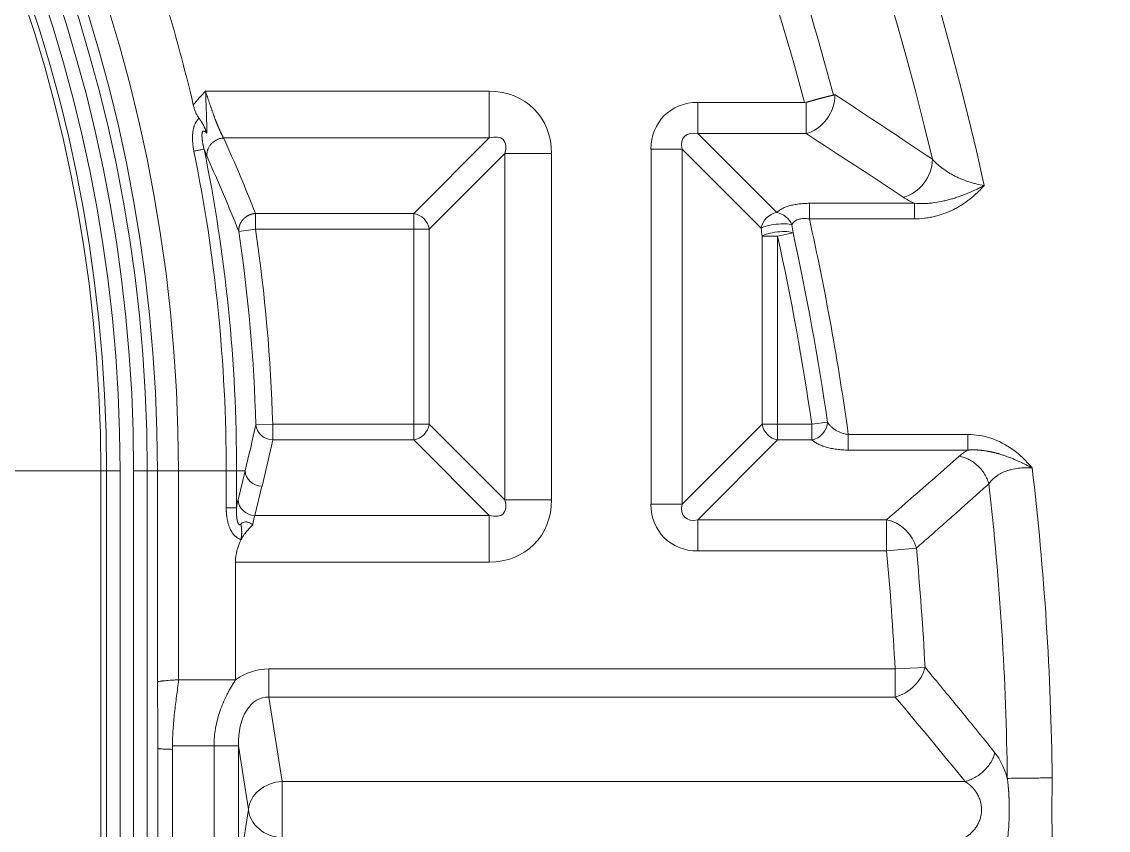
# Model space of a CAD drawing. Header units: millimetres. Extents: x 559 to 1112, y 323 to 643.
# Drawn here: x 774.54 to 806.79, y 486.67 to 510.67 of the extents above; entities that cross this region are included whole.
import ezdxf

# ---------------------------------------------------------------- set-up
doc = ezdxf.new("R2010")
doc.units = ezdxf.units.MM
doc.layers.add('core', color=7, linetype='Continuous', lineweight=20)

msp = doc.modelspace()

# ---------------------------------------------------------------- linework, layer by layer
at = {"layer": 'core', "lineweight": 13}
for p, q in [((788.418, 508.607), (779.992, 508.607)), ((788.418, 508.607), (788.418, 507.22)), ((794.605, 507.351), (794.605, 508.275)), ((797.8, 508.275), (794.605, 508.275)), ((797.822, 508.275), (797.822, 507.351)), ((780.53, 507.22), (788.418, 507.22)), ((786.175, 504.977), (788.418, 507.22)), ((794.605, 507.351), (797.822, 507.351)), ((794.605, 507.351), (796.953, 505.003)), ((793.219, 506.889), (794.143, 506.889)), ((793.219, 506.889), (793.219, 496.346)), ((794.143, 496.346), (794.143, 506.889)), ((796.491, 504.541), (794.143, 506.889)), ((788.881, 506.758), (786.637, 504.515)), ((788.881, 506.758), (790.267, 506.758)), ((788.881, 506.758), (788.881, 496.477)), ((790.267, 496.477), (790.267, 506.758)), ((797.921, 504.817), (797.921, 505.28)), ((801.038, 505.28), (797.921, 505.28)), ((801.038, 504.817), (801.038, 505.28)), ((786.175, 504.977), (781.476, 504.977)), ((781.476, 504.515), (781.476, 504.977)), ((786.175, 504.977), (786.175, 504.515)), ((797.921, 504.817), (801.038, 504.817)), ((780.981, 504.441), (781.476, 504.515)), ((781.476, 504.515), (786.175, 504.515)), ((786.175, 504.515), (786.637, 504.515)), ((786.175, 504.515), (786.175, 498.72)), ((786.637, 498.72), (786.637, 504.515)), ((796.517, 504.302), (796.517, 498.72)), ((796.517, 504.302), (796.979, 504.302)), ((796.979, 504.302), (797.437, 504.402)), ((796.979, 498.72), (796.979, 504.302)), ((798.457, 498.787), (797.993, 498.72)), ((781.487, 498.706), (781.987, 498.72)), ((781.987, 498.258), (781.987, 498.72)), ((786.175, 498.72), (781.987, 498.72)), ((786.637, 498.72), (786.175, 498.72)), ((786.175, 498.258), (786.175, 498.72)), ((786.637, 498.72), (788.881, 496.477)), ((794.143, 496.346), (796.517, 498.72)), ((796.979, 498.72), (796.517, 498.72)), ((797.993, 498.72), (796.979, 498.72)), ((796.979, 498.258), (796.979, 498.72)), ((797.993, 498.72), (797.993, 498.258)), ((802.628, 498.417), (799.077, 498.417)), ((799.077, 498.417), (799.077, 497.955)), ((781.987, 498.258), (786.175, 498.258)), ((788.418, 496.014), (786.175, 498.258)), ((796.979, 498.258), (794.605, 495.884)), ((796.979, 498.258), (797.993, 498.258)), ((799.077, 497.955), (802.628, 497.955)), ((770.054, 497.342), (776.885, 497.342)), ((776.885, 497.342), (777.054, 497.342)), ((776.885, 453.078), (776.885, 497.342)), ((777.054, 497.342), (777.455, 497.342)), ((777.054, 497.342), (777.054, 453.078)), ((777.455, 453.078), (777.455, 497.342)), ((777.859, 497.342), (778.261, 497.342)), ((777.859, 497.342), (777.859, 453.078)), ((778.261, 497.342), (778.565, 497.342)), ((778.261, 453.078), (778.261, 497.342)), ((778.565, 497.342), (778.565, 491.074)), ((779.19, 497.342), (779.19, 491.136)), ((780.607, 497.342), (780.607, 496.244)), ((780.915, 496.244), (780.915, 497.342)), ((780.915, 497.342), (781.169, 497.342)), ((780.958, 496.477), (781.169, 497.342)), ((781.669, 496.88), (781.458, 496.014)), ((790.267, 496.477), (788.881, 496.477)), ((780.915, 496.244), (780.607, 496.244)), ((794.143, 496.346), (793.219, 496.346)), ((788.418, 496.014), (781.458, 496.014)), ((788.418, 496.014), (788.418, 494.628)), ((794.605, 494.959), (794.605, 495.884)), ((800.212, 495.884), (794.605, 495.884)), ((800.212, 495.884), (800.212, 494.959)), ((794.605, 494.959), (800.212, 494.959)), ((800.212, 494.959), (801.096, 495.043)), ((780.884, 494.628), (780.884, 491.136)), ((780.884, 494.628), (788.418, 494.628)), ((800.467, 491.459), (781.876, 491.459)), ((781.876, 490.624), (781.876, 491.459)), ((801.355, 491.505), (800.467, 491.459)), ((800.467, 491.459), (800.467, 490.624)), ((781.876, 490.624), (800.467, 490.624)), ((781.876, 490.624), (782.269, 488.117)), ((778.581, 489.098), (778.581, 485.384)), ((779.013, 485.387), (779.013, 489.071)), ((780.253, 489.177), (780.253, 485.387)), ((780.253, 489.177), (780.972, 489.177)), ((780.972, 485.387), (780.972, 489.177)), ((781.268, 487.282), (780.972, 489.177)), ((802.542, 488.117), (782.269, 488.117)), ((782.269, 486.447), (782.269, 488.117)), ((780.972, 485.387), (781.268, 487.282))]:
    msp.add_line(p, q, dxfattribs=at)
for centre, radius, start, end in [((719.145, 493.318), 100.6, 305.96599, 77.45703), ((719.145, 493.318), 100.175, 305.97379, 77.45703), ((719.145, 493.318), 99.403, 314.29502, 77.77562), ((719.145, 493.318), 99.011, 314.62948, 77.83606), ((719.145, 493.318), 99.101, 314.55525, 77.77562), ((719.145, 487.282), 85.99, 12.44405, 56.71631), ((719.145, 487.282), 84.657, 13.18186, 57.19161), ((733.229, 497.342), 45.96, 360, 90), ((733.229, 497.342), 45.336, 0, 90), ((733.229, 497.342), 45.032, 360, 90), ((733.229, 497.342), 44.63, 360, 90), ((733.229, 497.342), 44.226, 0, 90), ((733.229, 497.342), 43.824, 0, 90), ((733.229, 497.342), 43.656, 0, 90), ((719.145, 487.282), 81.386, 14.9443, 32.14004), ((733.229, 497.342), 47.654, 13.1721, 17.1587), ((733.229, 497.342), 47.378, 360, 11.5515), ((733.229, 497.342), 47.686, 360, 11.5515), ((719.145, 487.282), 80.704, 7.93091, 12.54944), ((733.229, 497.342), 48.277, 1.6189, 8.4563), ((733.229, 497.342), 48.777, 1.6189, 8.4563), ((719.145, 487.282), 79.673, 8.25401, 12.33487), ((719.145, 487.282), 80.142, 8.25401, 12.33487), ((719.145, 487.282), 85.99, 0.62819, 6.77313), ((719.145, 487.282), 84.657, 0.62819, 6.55866), ((719.145, 487.282), 81.429, 2.94061, 5.41014), ((719.145, 487.282), 82.318, 2.9406, 5.41015)]:
    msp.add_arc(centre, radius, start, end, dxfattribs=at)
for centre, major_axis, ratio, start_param, end_param in [((788.077, 506.417), (1.665, 1.665), 0.854588, 5.576034, 6.990337), ((797.822, 508.275), (-0.546, -0.845), 0.784027, 0.689311, 2.279239), ((794.861, 506.633), (-1.249, 1.249), 0.854588, 5.576034, 6.990337), ((788.077, 506.417), (0.753, 0.753), 0.472398, 5.576034, 6.990337), ((794.861, 506.633), (-0.641, 0.641), 0.555158, 5.576034, 6.990337), ((800.707, 506.385), (0.557, 0.838), 0.789854, 3.840932, 5.411382), ((786.175, 504.515), (-0.356, 0.356), 0.854588, 4.005238, 5.41954), ((796.953, 504.541), (0.356, 0.356), 0.854588, 0.863645, 2.277948), ((796.953, 504.541), (0.378, -0.332), 0.868213, 1.003999, 2.221544), ((796.953, 504.541), (-0.5, -0.053), 0.237599, 3.587127, 5.864648), ((796.979, 504.302), (0.5, 0.057), 0.25346, 0.38538, 2.721208), ((797.993, 498.72), (0.345, 0.366), 0.847191, 3.97924, 5.529348), ((781.987, 498.72), (-0.492, 0.106), 0.915437, 0.262736, 1.766401), ((786.175, 498.72), (0.356, 0.356), 0.854588, 4.005238, 5.41954), ((796.979, 498.72), (-0.356, 0.356), 0.854588, 0.863645, 2.277948), ((733.229, 509.483), (0, 51.523), 0.969623, 4.465275, 4.492768), ((781.669, 497.342), (-0.489, 0.12), 0.914519, 0.261352, 1.79087), ((781.041, 494.628), (0, 2.012), 0.105104, 0.405834, 0.638644), ((781.458, 496.477), (0.489, -0.12), 0.914519, 3.402945, 4.932463), ((788.077, 496.818), (1.665, -1.665), 0.854588, 5.576034, 6.990337), ((788.077, 496.818), (-0.753, 0.753), 0.472398, 2.434441, 3.848744), ((794.861, 496.602), (-1.249, -1.249), 0.854588, 5.576034, 6.990337), ((794.861, 496.602), (0.641, 0.641), 0.555158, 2.434441, 3.848744), ((781.541, 494.628), (0, 1.509), 0.140139, 0.405834, 0.743148), ((800.212, 494.959), (0.661, -0.759), 0.836825, 1.030313, 2.336201), ((782.474, 494.628), (1.59, 0), 0.948965, 2.682272, 3.141593), ((781.994, 489.035), (0.376, -2.404), 0.826909, 3.01295, 3.535788), ((800.467, 491.459), (-0.769, -0.649), 0.75108, 1.006073, 2.350685), ((781.994, 489.035), (-0.247, 1.582), 0.628244, 6.154543, 7.667012), ((497.028, 411.033), (-335.343, 0.031), 0.557661, 3.566617, 3.581383), ((782.269, 487.282), (0.994, 0.155), 0.826909, 1.442154, 2.954623), ((782.269, 487.282), (-0.994, 0.155), 0.826909, 0.18697, 1.699439)]:
    msp.add_ellipse(centre, major_axis=major_axis, ratio=ratio, start_param=start_param, end_param=end_param, dxfattribs=at)
for points, degree in [([(798.639, 508.494), (798.229, 510.027), (797.322, 513.07), (795.7, 517.548), (793.821, 521.925), (791.693, 526.187), (789.321, 530.317), (786.715, 534.304), (783.882, 538.133), (780.832, 541.792), (777.576, 545.269), (774.125, 548.551), (770.489, 551.629), (766.682, 554.49), (762.715, 557.127), (758.602, 559.53), (754.358, 561.691), (751.449, 562.966), (749.978, 563.561)], 3), ([(779.63, 508.201), (779.743, 508.342), (779.867, 508.476), (779.992, 508.607)], 3), ([(798.675, 508.508), (799.651, 507.87), (800.616, 507.23), (801.572, 506.587)], 3), ([(780.53, 507.22), (780.865, 506.474), (781.18, 505.726), (781.476, 504.977)], 3), ([(800.707, 505.46), (799.755, 506.093), (798.793, 506.723), (797.822, 507.351)], 3), ([(780.981, 504.441), (780.686, 505.182), (780.372, 505.922), (780.039, 506.66)], 3), ([(796.491, 504.541), (796.499, 504.461), (796.508, 504.381), (796.517, 504.302)], 3), ([(797.399, 504.64), (797.412, 504.561), (797.424, 504.481), (797.437, 504.402)], 3), ([(781.169, 497.342), (781.282, 497.796), (781.387, 498.251), (781.487, 498.706)], 3), ([(802.628, 498.417), (802.859, 498.418), (803.309, 498.346), (803.983, 498.001), (804.359, 497.639), (804.535, 497.423)], 3), ([(800.212, 495.884), (800.453, 496.093), (800.934, 496.513), (801.652, 497.143), (802.128, 497.564), (802.366, 497.774)], 3), ([(779.19, 497.342), (779.662, 497.342), (780.135, 497.342), (780.607, 497.342)], 3), ([(779.193, 491.136), (779.192, 491.136), (779.191, 491.136), (779.19, 491.136)], 3), ([(779.013, 489.071), (779.012, 489.106), (779.011, 489.142), (779.011, 489.177)], 3), ([(780.251, 489.177), (779.013, 489.177)], 1), ([(803.797, 488.21), (803.768, 488.314), (803.701, 488.508), (803.579, 488.761), (803.482, 488.905), (803.43, 488.97)], 3)]:
    msp.add_open_spline(points, degree=degree, dxfattribs=at)
for points, knots in [([(780.029, 507.359), (780.03, 507.427), (780.03, 507.505), (780.027, 507.679), (780.025, 507.776), (780.019, 507.986), (780.014, 508.099), (780.005, 508.342), (779.999, 508.471), (779.992, 508.607)], [0, 0, 0, 0, 0.25, 0.25, 0.5, 0.5, 0.75, 0.75, 1, 1, 1, 1]), ([(779.992, 508.607), (779.996, 508.594), (780.005, 508.569), (780.018, 508.531), (780.03, 508.492), (780.043, 508.455), (780.056, 508.417), (780.068, 508.379), (780.081, 508.341), (780.094, 508.304), (780.106, 508.267), (780.119, 508.23), (780.131, 508.193), (780.144, 508.156), (780.156, 508.12), (780.169, 508.084), (780.181, 508.049), (780.193, 508.014), (780.206, 507.979), (780.218, 507.944), (780.23, 507.91), (780.242, 507.877), (780.255, 507.844), (780.267, 507.811), (780.278, 507.782), (780.287, 507.758), (780.295, 507.737), (780.303, 507.717), (780.311, 507.697), (780.319, 507.677), (780.326, 507.658), (780.334, 507.639), (780.341, 507.62), (780.349, 507.602), (780.356, 507.585), (780.363, 507.567), (780.37, 507.55), (780.377, 507.534), (780.384, 507.518), (780.391, 507.502), (780.397, 507.486), (780.404, 507.471), (780.411, 507.457), (780.417, 507.442), (780.423, 507.428), (780.429, 507.415), (780.436, 507.402), (780.442, 507.389), (780.448, 507.376), (780.453, 507.364), (780.459, 507.352), (780.465, 507.341), (780.47, 507.329), (780.476, 507.319), (780.481, 507.308), (780.486, 507.298), (780.492, 507.288), (780.497, 507.279), (780.502, 507.269), (780.507, 507.26), (780.511, 507.252), (780.516, 507.243), (780.521, 507.235), (780.525, 507.228), (780.528, 507.223), (780.53, 507.22)], [0, 0, 0, 0, 0.021848, 0.043691, 0.065529, 0.087362, 0.109191, 0.131015, 0.152835, 0.17465, 0.19646, 0.218266, 0.240067, 0.261863, 0.283655, 0.305443, 0.327225, 0.349003, 0.370777, 0.392546, 0.41431, 0.43607, 0.457826, 0.479576, 0.501323, 0.515854, 0.530278, 0.544597, 0.558809, 0.572915, 0.586914, 0.600808, 0.614595, 0.628277, 0.641852, 0.655321, 0.668685, 0.681942, 0.695093, 0.708139, 0.721079, 0.733913, 0.746641, 0.759263, 0.77178, 0.784191, 0.796497, 0.808697, 0.820791, 0.83278, 0.844664, 0.856442, 0.868115, 0.879683, 0.891146, 0.902503, 0.913756, 0.924903, 0.935946, 0.946883, 0.957716, 0.968444, 0.979067, 0.989586, 1, 1, 1, 1]), ([(798.671, 508.502), (798.668, 508.501), (798.663, 508.5), (798.656, 508.498), (798.648, 508.496), (798.641, 508.494), (798.633, 508.492), (798.625, 508.49), (798.617, 508.488), (798.609, 508.486), (798.6, 508.484), (798.592, 508.482), (798.583, 508.48), (798.575, 508.477), (798.566, 508.475), (798.557, 508.473), (798.548, 508.471), (798.539, 508.469), (798.53, 508.466), (798.52, 508.464), (798.511, 508.462), (798.502, 508.459), (798.492, 508.457), (798.483, 508.455), (798.473, 508.452), (798.464, 508.45), (798.454, 508.448), (798.444, 508.445), (798.434, 508.443), (798.425, 508.44), (798.415, 508.438), (798.405, 508.435), (798.395, 508.433), (798.385, 508.43), (798.375, 508.428), (798.365, 508.425), (798.355, 508.423), (798.345, 508.42), (798.335, 508.418), (798.325, 508.415), (798.315, 508.412), (798.305, 508.41), (798.296, 508.407), (798.286, 508.405), (798.276, 508.402), (798.266, 508.399), (798.256, 508.397), (798.246, 508.394), (798.236, 508.391), (798.226, 508.389), (798.216, 508.386), (798.207, 508.383), (798.197, 508.381), (798.187, 508.378), (798.177, 508.375), (798.168, 508.373), (798.158, 508.37), (798.149, 508.367), (798.139, 508.365), (798.13, 508.362), (798.12, 508.359), (798.111, 508.357), (798.101, 508.354), (798.092, 508.352), (798.083, 508.349), (798.074, 508.346), (798.065, 508.344), (798.055, 508.341), (798.046, 508.339), (798.037, 508.336), (798.029, 508.334), (798.02, 508.331), (798.011, 508.329), (798.002, 508.326), (797.993, 508.324), (797.985, 508.321), (797.976, 508.319), (797.968, 508.316), (797.959, 508.314), (797.951, 508.311), (797.943, 508.309), (797.934, 508.307), (797.926, 508.304), (797.918, 508.302), (797.91, 508.3), (797.902, 508.298), (797.894, 508.295), (797.886, 508.293), (797.879, 508.291), (797.871, 508.289), (797.863, 508.287), (797.856, 508.285), (797.848, 508.282), (797.841, 508.28), (797.833, 508.278), (797.826, 508.276), (797.819, 508.274), (797.814, 508.273), (797.812, 508.273)], [0, 0, 0, 0, 0.014042, 0.028014, 0.041914, 0.055742, 0.069497, 0.08318, 0.09679, 0.110326, 0.123789, 0.137176, 0.150489, 0.163727, 0.17689, 0.189977, 0.202987, 0.215922, 0.22878, 0.241561, 0.254265, 0.266891, 0.27944, 0.291912, 0.304305, 0.316621, 0.328858, 0.341017, 0.353098, 0.3651, 0.377023, 0.388867, 0.400633, 0.41232, 0.423927, 0.435456, 0.446905, 0.458276, 0.469567, 0.48078, 0.491913, 0.502967, 0.513942, 0.524838, 0.535655, 0.546394, 0.557053, 0.567634, 0.578136, 0.588559, 0.598904, 0.609171, 0.619359, 0.629469, 0.639501, 0.649455, 0.659332, 0.669131, 0.678852, 0.688497, 0.698064, 0.707554, 0.716968, 0.726305, 0.735566, 0.744751, 0.75386, 0.762893, 0.771851, 0.780734, 0.789541, 0.798274, 0.806932, 0.815517, 0.824027, 0.832463, 0.840826, 0.849116, 0.857333, 0.865477, 0.873549, 0.881549, 0.889477, 0.897333, 0.905119, 0.912833, 0.920477, 0.928051, 0.935555, 0.942989, 0.950355, 0.957651, 0.964878, 0.972038, 0.979129, 0.986153, 0.99311, 1, 1, 1, 1]), ([(779.63, 508.201), (779.638, 508.165), (779.648, 508.129), (779.67, 508.059), (779.682, 508.024), (779.703, 507.974), (779.711, 507.957), (779.726, 507.924), (779.735, 507.908), (779.761, 507.86), (779.78, 507.83), (779.801, 507.802)], [0, 0, 0, 0, 0.25, 0.25, 0.5, 0.5, 0.625, 0.625, 0.75, 0.75, 1, 1, 1, 1]), ([(779.801, 507.802), (779.798, 507.8), (779.793, 507.795), (779.786, 507.788), (779.779, 507.781), (779.771, 507.773), (779.763, 507.765), (779.756, 507.756), (779.748, 507.747), (779.741, 507.737), (779.733, 507.727), (779.726, 507.716), (779.719, 507.705), (779.711, 507.694), (779.704, 507.681), (779.697, 507.669), (779.69, 507.655), (779.679, 507.633), (779.667, 507.603), (779.654, 507.567), (779.645, 507.537), (779.637, 507.506), (779.628, 507.465), (779.622, 507.43), (779.619, 507.407), (779.618, 507.402), (779.617, 507.395), (779.616, 507.387), (779.615, 507.377), (779.614, 507.366), (779.612, 507.353), (779.611, 507.339), (779.61, 507.324), (779.609, 507.307), (779.608, 507.288), (779.607, 507.268), (779.606, 507.247), (779.606, 507.224), (779.606, 507.199), (779.606, 507.173), (779.607, 507.145), (779.609, 507.116), (779.611, 507.085), (779.614, 507.053), (779.617, 507.019), (779.622, 506.984), (779.627, 506.947), (779.633, 506.909), (779.64, 506.869), (779.645, 506.843), (779.647, 506.829)], [0, 0, 0, 0, 0.011654, 0.023615, 0.035882, 0.048453, 0.061325, 0.074497, 0.087965, 0.10173, 0.115787, 0.130138, 0.14478, 0.159713, 0.174939, 0.190458, 0.206273, 0.222387, 0.269273, 0.307693, 0.337702, 0.362154, 0.403147, 0.460449, 0.464354, 0.469598, 0.47618, 0.484101, 0.493359, 0.503957, 0.515894, 0.529172, 0.543791, 0.559756, 0.577068, 0.595731, 0.61575, 0.63713, 0.659874, 0.683987, 0.709471, 0.736329, 0.764562, 0.794167, 0.825139, 0.85747, 0.891145, 0.926145, 0.962442, 1, 1, 1, 1]), ([(779.801, 507.802), (779.803, 507.798), (779.809, 507.791), (779.817, 507.78), (779.826, 507.769), (779.834, 507.757), (779.841, 507.746), (779.849, 507.734), (779.857, 507.722), (779.865, 507.711), (779.872, 507.699), (779.879, 507.687), (779.887, 507.675), (779.894, 507.662), (779.901, 507.65), (779.908, 507.638), (779.915, 507.625), (779.921, 507.613), (779.928, 507.6), (779.934, 507.588), (779.943, 507.571), (779.954, 507.549), (779.966, 507.524), (779.977, 507.5), (779.987, 507.476), (779.996, 507.454), (780.005, 507.433), (780.012, 507.413), (780.019, 507.394), (780.024, 507.376), (780.027, 507.364), (780.029, 507.359)], [0, 0, 0, 0, 0.02461, 0.04938, 0.07432, 0.099437, 0.124739, 0.150231, 0.175919, 0.201807, 0.227897, 0.254192, 0.280693, 0.3074, 0.334312, 0.361428, 0.388744, 0.416257, 0.443963, 0.471855, 0.499927, 0.558966, 0.616309, 0.671822, 0.725384, 0.776878, 0.8262, 0.873253, 0.917952, 0.960222, 1, 1, 1, 1]), ([(780.028, 507.359), (780.025, 507.362), (780.019, 507.369), (780.01, 507.378), (780.002, 507.386), (779.993, 507.394), (779.985, 507.401), (779.977, 507.407), (779.97, 507.412), (779.963, 507.417), (779.956, 507.42), (779.949, 507.423), (779.943, 507.424), (779.936, 507.425), (779.931, 507.425), (779.925, 507.424), (779.92, 507.421), (779.915, 507.418), (779.911, 507.414), (779.906, 507.409), (779.903, 507.402), (779.899, 507.395), (779.896, 507.386), (779.894, 507.377), (779.891, 507.366), (779.889, 507.354), (779.888, 507.341), (779.887, 507.33), (779.887, 507.319), (779.887, 507.31), (779.887, 507.299), (779.887, 507.287), (779.887, 507.273), (779.888, 507.259), (779.889, 507.243), (779.89, 507.225), (779.891, 507.207), (779.893, 507.187), (779.896, 507.166), (779.898, 507.143), (779.902, 507.12), (779.905, 507.095), (779.91, 507.069), (779.915, 507.042), (779.92, 507.014), (779.926, 506.984), (779.933, 506.954), (779.941, 506.922), (779.946, 506.902), (779.949, 506.891)], [0, 0, 0, 0, 0.026734, 0.052147, 0.076247, 0.099046, 0.120559, 0.140802, 0.159798, 0.177575, 0.19417, 0.209628, 0.224009, 0.237387, 0.24986, 0.261549, 0.272609, 0.283221, 0.293598, 0.303971, 0.314576, 0.325642, 0.337371, 0.349944, 0.363508, 0.37819, 0.394091, 0.411297, 0.421598, 0.433555, 0.447188, 0.462515, 0.479554, 0.498322, 0.518835, 0.541112, 0.565168, 0.591022, 0.618694, 0.648203, 0.679568, 0.712811, 0.747953, 0.785017, 0.824026, 0.865003, 0.907974, 0.952964, 1, 1, 1, 1]), ([(779.647, 506.829), (779.686, 506.837), (779.762, 506.853), (779.855, 506.872), (779.921, 506.885), (779.943, 506.89), (779.949, 506.891)], [0, 0, 0, 0, 0.235219, 0.490434, 0.745649, 1, 1, 1, 1]), ([(780.039, 506.66), (780.038, 506.664), (780.035, 506.67), (780.031, 506.679), (780.026, 506.689), (780.022, 506.699), (780.018, 506.709), (780.014, 506.72), (780.009, 506.731), (780.005, 506.741), (780, 506.753), (779.996, 506.764), (779.991, 506.776), (779.987, 506.788), (779.982, 506.8), (779.978, 506.812), (779.973, 506.825), (779.968, 506.837), (779.964, 506.85), (779.959, 506.864), (779.954, 506.877), (779.951, 506.886), (779.949, 506.891)], [0, 0, 0, 0, 0.050199, 0.100339, 0.150424, 0.200463, 0.250461, 0.300424, 0.35036, 0.400275, 0.450176, 0.500068, 0.549959, 0.599856, 0.649764, 0.69969, 0.749641, 0.799624, 0.849645, 0.89971, 0.949826, 1, 1, 1, 1]), ([(801.572, 506.587), (801.592, 506.565), (801.614, 506.542), (801.658, 506.498), (801.681, 506.476), (801.752, 506.412), (801.802, 506.37), (801.909, 506.289), (801.966, 506.25), (802.055, 506.193), (802.086, 506.174), (802.149, 506.138), (802.181, 506.12), (802.247, 506.085), (802.281, 506.069), (802.349, 506.036), (802.384, 506.02), (802.49, 505.975), (802.563, 505.948), (802.676, 505.91), (802.714, 505.898), (802.773, 505.882), (802.793, 505.876), (802.832, 505.866), (802.852, 505.861), (802.952, 505.838), (803.032, 505.823), (803.115, 505.811)], [0, 0, 0, 0, 0.0625, 0.0625, 0.125, 0.125, 0.25, 0.25, 0.375, 0.375, 0.4375, 0.4375, 0.5, 0.5, 0.5625, 0.5625, 0.625, 0.625, 0.75, 0.75, 0.8125, 0.8125, 0.84375, 0.84375, 0.875, 0.875, 1, 1, 1, 1]), ([(803.115, 505.811), (803.105, 505.806), (803.094, 505.801), (803.074, 505.79), (803.044, 505.774), (803.013, 505.758), (802.952, 505.728), (802.911, 505.708), (802.787, 505.649), (802.704, 505.612), (802.537, 505.543), (802.452, 505.511), (802.324, 505.466), (802.281, 505.451), (802.195, 505.424), (802.151, 505.411), (802.064, 505.387), (802.02, 505.375), (801.932, 505.354), (801.888, 505.344), (801.756, 505.317), (801.667, 505.303), (801.533, 505.287), (801.489, 505.282), (801.399, 505.276), (801.353, 505.273), (801.218, 505.27), (801.128, 505.272), (801.038, 505.28)], [0, 0, 0, 0, 0.015625, 0.015625, 0.03125, 0.0625, 0.0625, 0.125, 0.125, 0.25, 0.25, 0.375, 0.375, 0.4375, 0.4375, 0.5, 0.5, 0.5625, 0.5625, 0.625, 0.625, 0.75, 0.75, 0.8125, 0.8125, 0.875, 0.875, 1, 1, 1, 1]), ([(803.115, 505.811), (803.098, 505.793), (803.082, 505.774), (803.049, 505.737), (802.998, 505.683), (802.946, 505.631), (802.839, 505.529), (802.765, 505.465), (802.61, 505.344), (802.53, 505.287), (802.404, 505.208), (802.361, 505.183), (802.274, 505.134), (802.23, 505.111), (802.096, 505.046), (802.005, 505.007), (801.82, 504.94), (801.725, 504.911), (801.581, 504.877), (801.532, 504.866), (801.434, 504.849), (801.385, 504.841), (801.237, 504.823), (801.138, 504.817), (801.038, 504.817)], [0, 0, 0, 0, 0.03125, 0.03125, 0.0625, 0.125, 0.125, 0.25, 0.25, 0.375, 0.375, 0.4375, 0.4375, 0.5, 0.5, 0.625, 0.625, 0.75, 0.75, 0.8125, 0.8125, 0.875, 0.875, 1, 1, 1, 1]), ([(797.921, 505.28), (797.868, 505.28), (797.814, 505.278), (797.736, 505.273), (797.71, 505.271), (797.671, 505.268), (797.658, 505.266), (797.632, 505.263), (797.619, 505.262), (797.555, 505.254), (797.457, 505.238), (797.366, 505.216), (797.28, 505.191), (797.239, 505.177), (797.183, 505.155), (797.165, 505.147), (797.13, 505.131), (797.114, 505.122), (797.067, 505.097), (797.04, 505.079), (796.992, 505.042), (796.971, 505.023), (796.953, 505.003)], [0, 0, 0, 0, 0.125, 0.125, 0.1875, 0.1875, 0.21875, 0.21875, 0.25, 0.25, 0.375, 0.5, 0.5, 0.625, 0.625, 0.6875, 0.6875, 0.75, 0.75, 0.875, 0.875, 1, 1, 1, 1]), ([(800.707, 505.46), (800.755, 505.428), (800.807, 505.397), (800.918, 505.337), (800.976, 505.308), (801.038, 505.28)], [0, 0, 0, 0, 0.5, 0.5, 1, 1, 1, 1]), ([(781.476, 504.977), (781.473, 504.977), (781.466, 504.976), (781.455, 504.975), (781.444, 504.974), (781.434, 504.973), (781.423, 504.971), (781.413, 504.969), (781.403, 504.968), (781.392, 504.965), (781.382, 504.963), (781.372, 504.96), (781.362, 504.958), (781.351, 504.955), (781.341, 504.952), (781.331, 504.948), (781.321, 504.945), (781.312, 504.941), (781.302, 504.937), (781.292, 504.933), (781.283, 504.929), (781.273, 504.924), (781.264, 504.92), (781.254, 504.915), (781.245, 504.91), (781.236, 504.905), (781.227, 504.899), (781.218, 504.894), (781.209, 504.888), (781.2, 504.882), (781.192, 504.876), (781.183, 504.87), (781.175, 504.863), (781.166, 504.857), (781.158, 504.85), (781.15, 504.843), (781.142, 504.836), (781.134, 504.829), (781.127, 504.821), (781.119, 504.814), (781.112, 504.806), (781.105, 504.798), (781.097, 504.79), (781.091, 504.782), (781.084, 504.773), (781.077, 504.765), (781.071, 504.756), (781.065, 504.747), (781.058, 504.738), (781.053, 504.729), (781.047, 504.72), (781.041, 504.71), (781.036, 504.701), (781.031, 504.691), (781.026, 504.681), (781.021, 504.671), (781.017, 504.661), (781.013, 504.651), (781.009, 504.64), (781.005, 504.63), (781.001, 504.619), (780.998, 504.609), (780.995, 504.598), (780.992, 504.587), (780.99, 504.576), (780.988, 504.565), (780.986, 504.554), (780.984, 504.543), (780.982, 504.532), (780.981, 504.521), (780.98, 504.509), (780.98, 504.498), (780.98, 504.487), (780.98, 504.475), (780.98, 504.464), (780.98, 504.453), (780.981, 504.445), (780.981, 504.441)], [0, 0, 0, 0, 0.012863, 0.025692, 0.038488, 0.051254, 0.063991, 0.076701, 0.089387, 0.102051, 0.114694, 0.127318, 0.139926, 0.152521, 0.165103, 0.177675, 0.190239, 0.202798, 0.215353, 0.227908, 0.240463, 0.25302, 0.265584, 0.278154, 0.290734, 0.303325, 0.31593, 0.328551, 0.341189, 0.353848, 0.366528, 0.379232, 0.391961, 0.404719, 0.417506, 0.430325, 0.443177, 0.456064, 0.468989, 0.481952, 0.494955, 0.508001, 0.52109, 0.534224, 0.547405, 0.560635, 0.573914, 0.587244, 0.600626, 0.614062, 0.627552, 0.641099, 0.654702, 0.668363, 0.682084, 0.695864, 0.709705, 0.723608, 0.737573, 0.7516, 0.765692, 0.779847, 0.794067, 0.808351, 0.822701, 0.837116, 0.851597, 0.866143, 0.880755, 0.895433, 0.910177, 0.924986, 0.93986, 0.954799, 0.969802, 0.984869, 1, 1, 1, 1]), ([(797.921, 504.817), (797.892, 504.822), (797.862, 504.826), (797.818, 504.829), (797.803, 504.83), (797.774, 504.83), (797.759, 504.83), (797.716, 504.828), (797.689, 504.825), (797.649, 504.817), (797.636, 504.814), (797.61, 504.808), (797.598, 504.804), (797.562, 504.791), (797.54, 504.781), (797.511, 504.764), (797.501, 504.758), (797.484, 504.745), (797.475, 504.739), (797.452, 504.718), (797.439, 504.704), (797.416, 504.673), (797.407, 504.657), (797.399, 504.64)], [0, 0, 0, 0, 0.125, 0.125, 0.1875, 0.1875, 0.25, 0.25, 0.375, 0.375, 0.4375, 0.4375, 0.5, 0.5, 0.625, 0.625, 0.6875, 0.6875, 0.75, 0.75, 0.875, 0.875, 1, 1, 1, 1]), ([(798.457, 498.787), (798.47, 498.766), (798.485, 498.744), (798.51, 498.713), (798.519, 498.703), (798.537, 498.683), (798.547, 498.673), (798.576, 498.643), (798.598, 498.624), (798.644, 498.588), (798.669, 498.57), (798.722, 498.536), (798.75, 498.52), (798.809, 498.491), (798.839, 498.478), (798.887, 498.46), (798.904, 498.455), (798.937, 498.445), (798.954, 498.44), (799.006, 498.428), (799.041, 498.421), (799.077, 498.417)], [0, 0, 0, 0, 0.125, 0.125, 0.1875, 0.1875, 0.25, 0.25, 0.375, 0.375, 0.5, 0.5, 0.625, 0.625, 0.75, 0.75, 0.8125, 0.8125, 0.875, 0.875, 1, 1, 1, 1]), ([(797.993, 498.258), (798.016, 498.236), (798.042, 498.216), (798.087, 498.186), (798.102, 498.176), (798.135, 498.157), (798.153, 498.147), (798.206, 498.12), (798.245, 498.103), (798.308, 498.079), (798.329, 498.071), (798.374, 498.056), (798.397, 498.049), (798.445, 498.035), (798.469, 498.029), (798.519, 498.017), (798.545, 498.011), (798.623, 497.995), (798.676, 497.986), (798.759, 497.974), (798.787, 497.971), (798.844, 497.965), (798.873, 497.963), (798.96, 497.957), (799.018, 497.955), (799.077, 497.955)], [0, 0, 0, 0, 0.125, 0.125, 0.1875, 0.1875, 0.25, 0.25, 0.375, 0.375, 0.4375, 0.4375, 0.5, 0.5, 0.5625, 0.5625, 0.625, 0.625, 0.75, 0.75, 0.8125, 0.8125, 0.875, 0.875, 1, 1, 1, 1]), ([(802.628, 497.955), (802.577, 497.927), (802.529, 497.898), (802.474, 497.86), (802.464, 497.852), (802.443, 497.837), (802.433, 497.829), (802.403, 497.806), (802.384, 497.79), (802.366, 497.774)], [0, 0, 0, 0, 0.5, 0.5, 0.625, 0.625, 0.75, 0.75, 1, 1, 1, 1]), ([(802.366, 497.774), (802.415, 497.766), (802.465, 497.753), (802.562, 497.72), (802.61, 497.699), (802.704, 497.651), (802.749, 497.624), (802.837, 497.562), (802.878, 497.528), (802.957, 497.455), (802.994, 497.415), (803.063, 497.332), (803.094, 497.287), (803.15, 497.196), (803.175, 497.148), (803.217, 497.051), (803.235, 497.002), (803.248, 496.951)], [0, 0, 0, 0, 0.125, 0.125, 0.25, 0.25, 0.375, 0.375, 0.5, 0.5, 0.625, 0.625, 0.75, 0.75, 0.875, 0.875, 1, 1, 1, 1]), ([(802.628, 497.955), (802.636, 497.956), (802.65, 497.957), (802.672, 497.958), (802.694, 497.959), (802.716, 497.96), (802.739, 497.961), (802.761, 497.961), (802.783, 497.961), (802.806, 497.961), (802.828, 497.961), (802.851, 497.96), (802.873, 497.959), (802.896, 497.958), (802.919, 497.957), (802.942, 497.956), (802.965, 497.954), (802.988, 497.952), (803.011, 497.95), (803.034, 497.947), (803.057, 497.945), (803.08, 497.942), (803.104, 497.939), (803.127, 497.935), (803.151, 497.932), (803.174, 497.928), (803.198, 497.924), (803.221, 497.92), (803.245, 497.915), (803.269, 497.911), (803.293, 497.906), (803.317, 497.901), (803.341, 497.896), (803.365, 497.89), (803.389, 497.884), (803.414, 497.878), (803.438, 497.872), (803.462, 497.866), (803.487, 497.859), (803.511, 497.853), (803.536, 497.846), (803.569, 497.836), (803.61, 497.824), (803.659, 497.808), (803.708, 497.792), (803.757, 497.775), (803.806, 497.757), (803.855, 497.739), (803.904, 497.72), (803.953, 497.7), (804.002, 497.68), (804.051, 497.66), (804.1, 497.638), (804.149, 497.617), (804.198, 497.594), (804.246, 497.571), (804.295, 497.548), (804.343, 497.524), (804.391, 497.5), (804.439, 497.475), (804.487, 497.449), (804.519, 497.432), (804.535, 497.423)], [0, 0, 0, 0, 0.010938, 0.021914, 0.03293, 0.043986, 0.055083, 0.066221, 0.077401, 0.088622, 0.099887, 0.111195, 0.122547, 0.133943, 0.145384, 0.15687, 0.168401, 0.17998, 0.191605, 0.203279, 0.215001, 0.226772, 0.238594, 0.250466, 0.262389, 0.274364, 0.286391, 0.298471, 0.310604, 0.322793, 0.335036, 0.347336, 0.359694, 0.37211, 0.384586, 0.397121, 0.409718, 0.422376, 0.435097, 0.447881, 0.46073, 0.473645, 0.499416, 0.525249, 0.551145, 0.577107, 0.603136, 0.629231, 0.655394, 0.681624, 0.707922, 0.734282, 0.7607, 0.787173, 0.813697, 0.840264, 0.866862, 0.893484, 0.920121, 0.946761, 0.973391, 1, 1, 1, 1]), ([(778.565, 497.342), (778.572, 497.342), (778.591, 497.342), (778.652, 497.342), (778.694, 497.342), (778.801, 497.342), (778.865, 497.342), (779.013, 497.342), (779.097, 497.342), (779.19, 497.342)], [0, 0, 0, 0, 0.25, 0.25, 0.5, 0.5, 0.75, 0.75, 1, 1, 1, 1]), ([(780.607, 497.342), (780.65, 497.342), (780.689, 497.342), (780.76, 497.342), (780.791, 497.342), (780.843, 497.342), (780.865, 497.342), (780.897, 497.342), (780.909, 497.342), (780.915, 497.342)], [0, 0, 0, 0, 0.25, 0.25, 0.5, 0.5, 0.75, 0.75, 1, 1, 1, 1]), ([(804.535, 497.423), (804.499, 497.426), (804.463, 497.428), (804.41, 497.429), (804.392, 497.43), (804.357, 497.43), (804.339, 497.43), (804.25, 497.428), (804.182, 497.423), (804.048, 497.405), (803.983, 497.393), (803.904, 497.374), (803.888, 497.37), (803.857, 497.361), (803.812, 497.347), (803.768, 497.332), (803.684, 497.3), (803.631, 497.275), (803.558, 497.235), (803.534, 497.22), (803.489, 497.191), (803.467, 497.176), (803.405, 497.128), (803.369, 497.095), (803.319, 497.043), (803.304, 497.025), (803.274, 496.989), (803.261, 496.97), (803.248, 496.951)], [0, 0, 0, 0, 0.0625, 0.0625, 0.09375, 0.09375, 0.125, 0.125, 0.25, 0.25, 0.375, 0.375, 0.40625, 0.40625, 0.4375, 0.5, 0.5, 0.625, 0.625, 0.6875, 0.6875, 0.75, 0.75, 0.875, 0.875, 0.9375, 0.9375, 1, 1, 1, 1]), ([(803.248, 496.951), (803.183, 496.893), (803.051, 496.776), (802.855, 496.6), (802.658, 496.425), (802.462, 496.251), (802.266, 496.077), (802.07, 495.903), (801.875, 495.73), (801.68, 495.558), (801.485, 495.386), (801.291, 495.214), (801.161, 495.1), (801.096, 495.043)], [0, 0, 0, 0, 0.092122, 0.184001, 0.275638, 0.367032, 0.458184, 0.549093, 0.639759, 0.730183, 0.820365, 0.910304, 1, 1, 1, 1]), ([(780.607, 496.244), (780.607, 496.236), (780.607, 496.222), (780.608, 496.199), (780.608, 496.175), (780.609, 496.149), (780.611, 496.122), (780.613, 496.094), (780.615, 496.064), (780.618, 496.033), (780.622, 496.001), (780.626, 495.967), (780.632, 495.933), (780.638, 495.897), (780.646, 495.86), (780.654, 495.823), (780.664, 495.784), (780.675, 495.745), (780.688, 495.706), (780.702, 495.667), (780.723, 495.616), (780.751, 495.558), (780.786, 495.499), (780.821, 495.453), (780.852, 495.419), (780.878, 495.395), (780.898, 495.378), (780.915, 495.365), (780.928, 495.356), (780.938, 495.35), (780.948, 495.344), (780.961, 495.336), (780.979, 495.327), (780.996, 495.318), (781.014, 495.31), (781.031, 495.303), (781.043, 495.299), (781.048, 495.297)], [0, 0, 0, 0, 0.017415, 0.036008, 0.055782, 0.076741, 0.098883, 0.122206, 0.146703, 0.172365, 0.199179, 0.227128, 0.256194, 0.286353, 0.31758, 0.34985, 0.383134, 0.417407, 0.452647, 0.488835, 0.525964, 0.596524, 0.658813, 0.713134, 0.759663, 0.791812, 0.818902, 0.84088, 0.857666, 0.869177, 0.875344, 0.896726, 0.917847, 0.938724, 0.95937, 0.979794, 1, 1, 1, 1]), ([(780.915, 496.244), (780.914, 496.232), (780.913, 496.209), (780.912, 496.175), (780.912, 496.142), (780.912, 496.111), (780.912, 496.081), (780.914, 496.053), (780.915, 496.027), (780.917, 496.002), (780.919, 495.978), (780.921, 495.957), (780.923, 495.936), (780.925, 495.918), (780.928, 495.901), (780.93, 495.886), (780.933, 495.873), (780.935, 495.862), (780.937, 495.852), (780.939, 495.841), (780.942, 495.832), (780.944, 495.822), (780.947, 495.814), (780.95, 495.806), (780.952, 495.798), (780.955, 495.791), (780.958, 495.784), (780.961, 495.777), (780.964, 495.772), (780.967, 495.766), (780.97, 495.761), (780.974, 495.757), (780.977, 495.753), (780.98, 495.749), (780.984, 495.746), (780.987, 495.744), (780.991, 495.742), (780.994, 495.74), (780.998, 495.739), (781.001, 495.738), (781.005, 495.738), (781.008, 495.738), (781.012, 495.738), (781.016, 495.739), (781.019, 495.74), (781.023, 495.742), (781.027, 495.744), (781.031, 495.747), (781.035, 495.75), (781.038, 495.753), (781.041, 495.755), (781.042, 495.757)], [0, 0, 0, 0, 0.061656, 0.120153, 0.175551, 0.227906, 0.277272, 0.323702, 0.367246, 0.40795, 0.445859, 0.481016, 0.513462, 0.543236, 0.570375, 0.594915, 0.613327, 0.63094, 0.647771, 0.663836, 0.679155, 0.693747, 0.707635, 0.720842, 0.733396, 0.745326, 0.756667, 0.767456, 0.777735, 0.787552, 0.796961, 0.806021, 0.814796, 0.823357, 0.831777, 0.840133, 0.848503, 0.856961, 0.86558, 0.874426, 0.883562, 0.893042, 0.902913, 0.913219, 0.923995, 0.935274, 0.94708, 0.959438, 0.972367, 0.985883, 1, 1, 1, 1]), ([(781.398, 495.74), (781.366, 495.761), (781.335, 495.78), (781.275, 495.808), (781.245, 495.817), (781.186, 495.825), (781.157, 495.822), (781.099, 495.802), (781.071, 495.784), (781.042, 495.757)], [0, 0, 0, 0, 0.25, 0.25, 0.5, 0.5, 0.75, 0.75, 1, 1, 1, 1]), ([(781.398, 495.739), (781.383, 495.724), (781.367, 495.708), (781.35, 495.69), (781.348, 495.688), (781.344, 495.684), (781.338, 495.678), (781.324, 495.664), (781.313, 495.651), (781.273, 495.61), (781.241, 495.575), (781.196, 495.521), (781.181, 495.502), (781.151, 495.464), (781.137, 495.444), (781.11, 495.404), (781.097, 495.383), (781.072, 495.341), (781.06, 495.319), (781.048, 495.297)], [0, 0, 0, 0, 0.125, 0.125, 0.140625, 0.140625, 0.15625, 0.1875, 0.25, 0.25, 0.5, 0.5, 0.625, 0.625, 0.75, 0.75, 0.875, 0.875, 1, 1, 1, 1]), ([(801.355, 491.505), (801.395, 491.456), (801.477, 491.358), (801.599, 491.211), (801.722, 491.064), (801.844, 490.916), (801.966, 490.768), (802.088, 490.62), (802.211, 490.471), (802.333, 490.322), (802.455, 490.173), (802.577, 490.024), (802.699, 489.874), (802.821, 489.724), (802.943, 489.574), (803.065, 489.423), (803.187, 489.272), (803.309, 489.121), (803.39, 489.02), (803.43, 488.97)], [0, 0, 0, 0, 0.058072, 0.116238, 0.174497, 0.232851, 0.291298, 0.349839, 0.408475, 0.467204, 0.526027, 0.584944, 0.643955, 0.703061, 0.76226, 0.821554, 0.880942, 0.940424, 1, 1, 1, 1]), ([(778.565, 491.074), (778.566, 491.074), (778.566, 491.075), (778.567, 491.075), (778.567, 491.075), (778.568, 491.075), (778.569, 491.076), (778.574, 491.078), (778.58, 491.08), (778.594, 491.084), (778.618, 491.09), (778.654, 491.095), (778.686, 491.099), (778.697, 491.1), (778.721, 491.103), (778.734, 491.104), (778.801, 491.111), (778.865, 491.116), (778.975, 491.124), (779.015, 491.126), (779.078, 491.13), (779.099, 491.131), (779.144, 491.133), (779.166, 491.135), (779.19, 491.136)], [0, 0, 0, 0, 0.015625, 0.015625, 0.023437, 0.023437, 0.03125, 0.0625, 0.125, 0.125, 0.25, 0.375, 0.375, 0.4375, 0.4375, 0.5, 0.5, 0.75, 0.75, 0.875, 0.875, 0.9375, 0.9375, 1, 1, 1, 1]), ([(778.565, 491.074), (778.566, 490.99), (778.566, 490.907), (778.567, 490.742), (778.568, 490.66), (778.57, 490.496), (778.57, 490.414), (778.572, 490.25), (778.573, 490.169), (778.575, 490.006), (778.576, 489.924), (778.578, 489.761), (778.578, 489.679), (778.58, 489.432), (778.581, 489.267), (778.581, 489.098)], [0, 0, 0, 0, 0.125, 0.125, 0.25, 0.25, 0.375, 0.375, 0.5, 0.5, 0.625, 0.625, 0.75, 0.75, 1, 1, 1, 1]), ([(779.193, 491.136), (779.175, 490.972), (779.154, 490.81), (779.123, 490.565), (779.112, 490.484), (779.092, 490.321), (779.082, 490.24), (779.064, 490.077), (779.047, 489.914), (779.033, 489.751), (779.017, 489.505), (779.011, 489.341), (779.011, 489.177)], [0, 0, 0, 0, 0.25, 0.25, 0.375, 0.375, 0.5, 0.5, 0.625, 0.75, 0.75, 1, 1, 1, 1]), ([(780.884, 491.136), (780.602, 491.136), (780.32, 491.136), (779.757, 491.136), (779.475, 491.136), (779.193, 491.136)], [0, 0, 0, 0, 0.5, 0.5, 1, 1, 1, 1]), ([(780.884, 491.136), (780.861, 491.098), (780.837, 491.061), (780.792, 490.987), (780.769, 490.949), (780.724, 490.874), (780.703, 490.836), (780.661, 490.759), (780.64, 490.721), (780.581, 490.604), (780.545, 490.525), (780.478, 490.364), (780.447, 490.282), (780.391, 490.117), (780.366, 490.033), (780.323, 489.863), (780.304, 489.778), (780.274, 489.607), (780.263, 489.522), (780.248, 489.35), (780.245, 489.263), (780.246, 489.176)], [0, 0, 0, 0, 0.0625, 0.0625, 0.125, 0.125, 0.1875, 0.1875, 0.25, 0.25, 0.375, 0.375, 0.5, 0.5, 0.625, 0.625, 0.75, 0.75, 0.875, 0.875, 1, 1, 1, 1]), ([(779.013, 489.071), (778.948, 489.072), (778.89, 489.074), (778.789, 489.078), (778.745, 489.081), (778.671, 489.085), (778.642, 489.088), (778.61, 489.092), (778.597, 489.094), (778.587, 489.096), (778.584, 489.097), (778.583, 489.097), (778.583, 489.098), (778.582, 489.098), (778.582, 489.098), (778.581, 489.098), (778.581, 489.098)], [0, 0, 0, 0, 0.25, 0.25, 0.5, 0.5, 0.75, 0.75, 0.875, 0.9375, 0.96875, 0.96875, 0.976563, 0.976563, 0.984375, 1, 1, 1, 1]), ([(803.43, 488.97), (803.419, 488.925), (803.403, 488.88), (803.364, 488.788), (803.341, 488.741), (803.286, 488.65), (803.254, 488.604), (803.184, 488.516), (803.146, 488.474), (803.063, 488.395), (803.019, 488.358), (802.927, 488.29), (802.88, 488.259), (802.783, 488.206), (802.734, 488.183), (802.637, 488.144), (802.589, 488.129), (802.542, 488.117)], [0, 0, 0, 0, 0.125, 0.125, 0.25, 0.25, 0.375, 0.375, 0.5, 0.5, 0.625, 0.625, 0.75, 0.75, 0.875, 0.875, 1, 1, 1, 1]), ([(802.542, 486.447), (802.551, 486.452), (802.569, 486.464), (802.595, 486.482), (802.621, 486.5), (802.645, 486.519), (802.669, 486.538), (802.692, 486.558), (802.714, 486.578), (802.736, 486.598), (802.756, 486.619), (802.776, 486.64), (802.795, 486.662), (802.814, 486.683), (802.831, 486.705), (802.847, 486.727), (802.863, 486.749), (802.878, 486.772), (802.911, 486.823), (802.955, 486.907), (802.999, 487.03), (803.026, 487.155), (803.035, 487.282), (803.026, 487.408), (802.999, 487.534), (802.955, 487.656), (802.913, 487.736), (802.886, 487.78), (802.879, 487.791), (802.872, 487.802), (802.864, 487.813), (802.857, 487.824), (802.849, 487.834), (802.841, 487.845), (802.833, 487.856), (802.825, 487.866), (802.816, 487.877), (802.807, 487.888), (802.799, 487.898), (802.789, 487.909), (802.78, 487.919), (802.771, 487.929), (802.761, 487.94), (802.751, 487.95), (802.741, 487.96), (802.731, 487.97), (802.721, 487.98), (802.71, 487.99), (802.699, 488), (802.688, 488.009), (802.677, 488.019), (802.666, 488.028), (802.654, 488.038), (802.643, 488.047), (802.631, 488.056), (802.619, 488.065), (802.606, 488.074), (802.594, 488.083), (802.581, 488.092), (802.568, 488.1), (802.555, 488.109), (802.547, 488.114), (802.542, 488.117)], [0, 0, 0, 0, 0.018003, 0.035679, 0.053031, 0.070061, 0.086771, 0.103164, 0.119241, 0.135006, 0.150462, 0.165611, 0.180458, 0.195004, 0.209254, 0.223212, 0.236882, 0.250269, 0.263376, 0.326988, 0.387039, 0.44437, 0.499947, 0.555544, 0.612887, 0.672941, 0.736549, 0.742884, 0.749285, 0.755751, 0.762283, 0.768882, 0.775549, 0.782283, 0.789086, 0.795957, 0.802898, 0.809908, 0.816989, 0.824139, 0.831361, 0.838654, 0.846019, 0.853456, 0.860965, 0.868547, 0.876202, 0.88393, 0.891732, 0.899608, 0.907559, 0.915584, 0.923684, 0.931859, 0.94011, 0.948437, 0.956839, 0.965318, 0.973873, 0.982505, 0.991214, 1, 1, 1, 1]), ([(805.13, 488.225), (805.065, 488.224), (804.999, 488.223), (804.866, 488.222), (804.8, 488.221), (804.668, 488.22), (804.602, 488.219), (804.474, 488.217), (804.412, 488.217), (804.293, 488.215), (804.235, 488.215), (804.127, 488.214), (804.077, 488.213), (803.983, 488.212), (803.94, 488.212), (803.862, 488.211), (803.828, 488.21), (803.797, 488.21)], [0, 0, 0, 0, 0.125, 0.125, 0.25, 0.25, 0.375, 0.375, 0.5, 0.5, 0.625, 0.625, 0.75, 0.75, 0.875, 0.875, 1, 1, 1, 1]), ([(803.797, 488.21), (803.799, 488.199), (803.802, 488.178), (803.806, 488.147), (803.81, 488.115), (803.813, 488.084), (803.817, 488.054), (803.82, 488.023), (803.823, 487.993), (803.826, 487.963), (803.829, 487.934), (803.831, 487.905), (803.834, 487.876), (803.836, 487.848), (803.838, 487.82), (803.84, 487.793), (803.841, 487.766), (803.843, 487.739), (803.844, 487.713), (803.846, 487.688), (803.847, 487.663), (803.848, 487.638), (803.849, 487.615), (803.85, 487.591), (803.851, 487.568), (803.851, 487.546), (803.852, 487.525), (803.852, 487.504), (803.853, 487.483), (803.853, 487.464), (803.853, 487.445), (803.854, 487.426), (803.854, 487.409), (803.854, 487.391), (803.854, 487.375), (803.854, 487.359), (803.855, 487.344), (803.855, 487.33), (803.855, 487.316), (803.855, 487.303), (803.855, 487.291), (803.855, 487.257), (803.854, 487.201), (803.853, 487.122), (803.852, 487.042), (803.849, 486.96), (803.845, 486.878), (803.841, 486.792), (803.835, 486.706), (803.828, 486.625), (803.822, 486.556), (803.815, 486.497), (803.81, 486.447), (803.805, 486.408), (803.801, 486.378), (803.798, 486.361), (803.797, 486.354)], [0, 0, 0, 0, 0.017554, 0.034938, 0.052142, 0.069157, 0.085976, 0.102592, 0.118996, 0.135183, 0.151144, 0.166875, 0.182369, 0.197619, 0.212622, 0.22737, 0.241858, 0.256082, 0.270035, 0.283707, 0.297089, 0.310173, 0.322952, 0.335419, 0.347568, 0.359393, 0.370889, 0.382051, 0.392876, 0.40336, 0.413498, 0.42329, 0.432731, 0.44182, 0.450555, 0.458934, 0.466956, 0.474619, 0.481924, 0.488869, 0.495453, 0.501677, 0.542604, 0.584557, 0.627406, 0.671009, 0.715273, 0.760121, 0.809624, 0.853197, 0.891023, 0.923285, 0.950159, 0.97181, 0.988383, 1, 1, 1, 1]), ([(805.13, 486.339), (805.129, 486.366), (805.128, 486.419), (805.127, 486.499), (805.127, 486.576), (805.126, 486.653), (805.125, 486.728), (805.125, 486.802), (805.124, 486.874), (805.124, 486.945), (805.124, 487.015), (805.123, 487.084), (805.123, 487.152), (805.122, 487.218), (805.122, 487.304), (805.122, 487.41), (805.123, 487.537), (805.124, 487.667), (805.125, 487.801), (805.126, 487.938), (805.127, 488.08), (805.129, 488.176), (805.13, 488.225)], [0, 0, 0, 0, 0.042869, 0.084894, 0.126132, 0.166627, 0.206416, 0.245522, 0.283961, 0.321743, 0.358868, 0.395337, 0.431181, 0.466446, 0.501171, 0.567314, 0.634696, 0.703621, 0.774494, 0.847517, 0.922674, 1, 1, 1, 1])]:
    msp.add_open_spline(points, degree=3, knots=knots, dxfattribs=at)
for points, weights in [([(780.039, 506.66), (779.995, 506.956), (780.207, 507.198), (780.53, 507.22)], [0.999999999994, 0.771223785142, 0.771223785145, 1]), ([(802.628, 498.417), (802.628, 498.21), (802.628, 498.037), (802.628, 497.955)], [1.08986430842, 0.970048878301, 0.970045230639, 1.08985336543]), ([(781.042, 495.757), (781.072, 495.614), (781.074, 495.458), (781.048, 495.297)], [0.999999999891, 0.980330012962, 0.980330012982, 0.999999999949])]:
    msp.add_rational_spline(points, weights, degree=3, dxfattribs=at)

doc.saveas('drawing.dxf')
